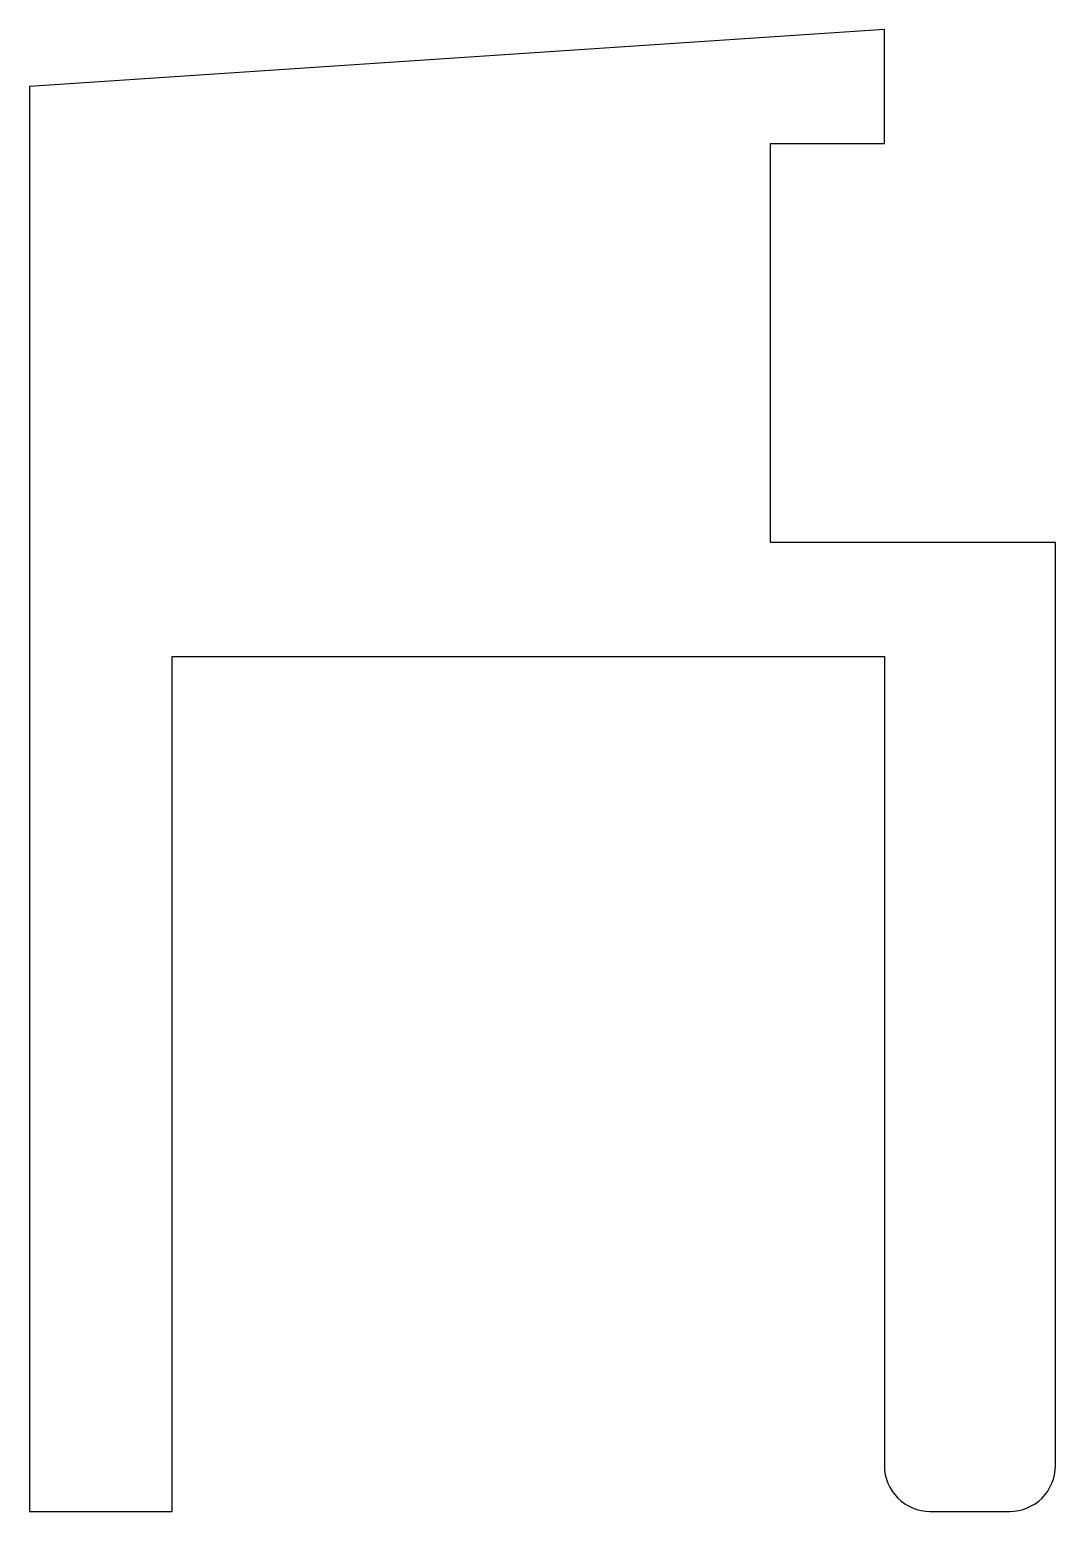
# Model space of a CAD drawing. Extents: x 150.6 to 168.6, y 203 to 229.
import ezdxf

# ---------------------------------------------------------------- set-up
doc = ezdxf.new("R2010")
doc.units = 0
doc.header["$LTSCALE"] = 15
doc.layers.add('PROFILLER', color=220, linetype='CONTINUOUS')

msp = doc.modelspace()

# ---------------------------------------------------------------- linework, layer by layer
at = {"layer": 'PROFILLER', "color": 7}
msp.add_lwpolyline([(163.599, 219.967), (163.599, 226.967), (165.599, 226.967), (165.599, 228.967), (150.599, 227.967), (150.599, 202.967), (153.099, 202.967), (153.099, 217.967), (165.594, 217.967), (165.594, 203.767, 0.414214), (166.394, 202.967), (167.794, 202.967, 0.414214), (168.594, 203.767), (168.594, 219.967)], format="xyb", close=True, dxfattribs=at)

doc.saveas('drawing.dxf')
